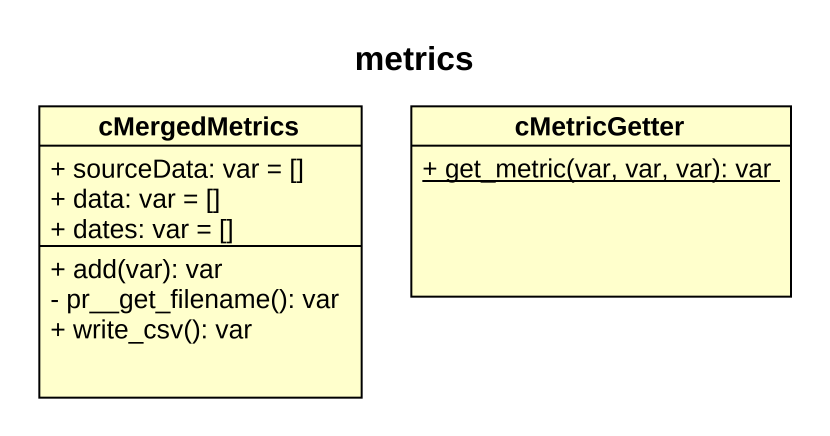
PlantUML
@startuml
title metrics
hide circle
hide empty members
skinparam classAttributeIconSize 0
class cMergedMetrics {
  + sourceData: var = []
  + data: var = []
  + dates: var = []
  + add(var): var
  - pr__get_filename(): var
  + write_csv(): var
}
class cMetricGetter {
  {static} + get_metric(var, var, var): var
}
@enduml
